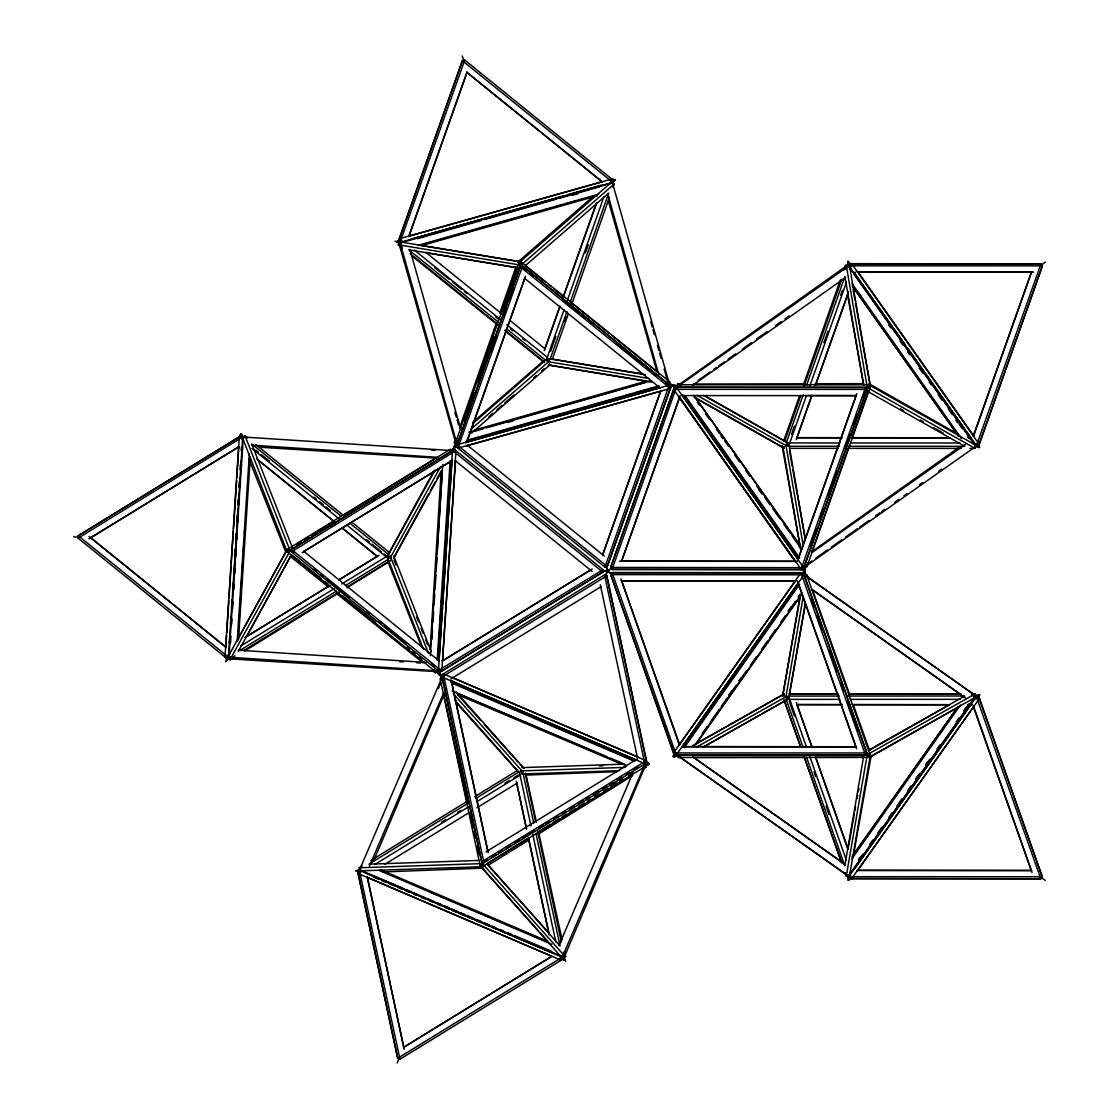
<?xml version="1.0" encoding="UTF-8"?>
<svg xmlns="http://www.w3.org/2000/svg" width="1119" height="1119" viewBox="0 0 1119 1119"><rect width="100%" height="100%" fill="white"/><g stroke="black" fill="none" stroke-linecap="round" stroke-linejoin="round"><path stroke-width="1.5" d="M229.381 643.173L229.801 636.235M230.542 624.094L230.864 618.891M231.507 608.484L231.927 601.546M232.682 589.405L232.99 584.202M233.633 573.795L233.955 568.592M234.696 556.451L235.13 549.513M235.759 539.106L236.081 533.903M236.822 521.762L237.256 514.824M237.899 504.417L238.207 499.214M238.962 487.073L239.284 481.869M240.025 469.728L240.347 464.525M241.2 450.649L241.41 447.18M230.528 643.243L230.948 636.305M231.703 624.164L232.011 618.961M232.654 608.554L233.088 601.616M233.829 589.475L234.151 584.272M234.78 573.865L235.102 568.662M235.843 556.521L236.277 549.583M236.92 539.176L237.228 533.973M237.983 521.832L238.403 514.894M239.046 504.487L239.368 499.284M240.109 487.143L240.431 481.939M241.172 469.798L241.494 464.595M242.236 452.454L242.557 447.25M238.053 637.788L238.487 630.836M238.906 623.884L239.452 615.198M239.984 606.512L240.515 597.812M241.158 587.391L241.578 580.439M242.222 570.005L242.641 563.053M243.396 550.898L243.718 545.68M244.46 533.511L244.781 528.308M246.698 497.018L246.907 493.549M430.158 649.649L441.04 472.386M431.948 639.285L432.48 630.598M433.025 621.912L433.654 611.492M434.088 604.54L434.731 594.105M435.053 588.888L435.906 574.984M436.116 571.515L436.969 557.612M437.179 554.143L442.201 472.456M438.116 656.056L438.76 645.649M439.18 638.711L439.711 630.039M440.354 619.632L440.788 612.694M441.418 602.288L441.851 595.35M442.592 583.209L442.914 578.005M443.656 565.864L443.977 560.661M444.83 546.785L445.04 543.316M445.894 529.441L446.103 525.972M226.514 660.504L226.723 657.273L226.486 660.462L229.689 657.44L226.472 660.504M240.879 437.025L241.075 433.752M439.935 670.98L439.739 674.197L439.921 670.938M454.09 450.733L454.3 447.46L457.433 446.579M243.984 438.019L241.075 435.627L78.302 535.749L78.148 538.183L226.835 658.49L229.787 656.671M241.284 435.823L78.302 535.735L226.793 655.86L226.625 658.294L229.591 656.489M454.51 449.53L291.527 549.443L291.374 551.877L440.061 672.197L602.833 572.089L602.987 569.655L454.3 449.334L291.527 549.443L291.374 551.877L454.146 451.768L454.3 449.334M440.019 669.568L439.851 672.001L602.833 572.089L602.987 569.655L440.019 669.568L291.527 549.443M78.302 535.749L78.148 538.169L240.921 438.061L241.075 435.627M224.989 656.965L228.626 657.399L224.989 656.965L239.284 436.732L242.921 437.151M225.786 647.817L226.584 635.662M226.765 632.892L228.835 600.903M229.017 598.203L231.087 566.158M231.269 563.528L233.339 531.413M233.521 528.839L236.668 480.289M236.836 477.547L238.865 446.271M241.2 437.053L241.424 433.808M226.821 660.518L227.031 657.287M228.43 657.189L242.725 436.956M229.535 643.523L230.248 632.403M230.696 625.451L231.255 616.765M231.787 608.834L232.388 599.392M232.948 590.706L233.521 582.02M234.039 574.159L234.64 564.647M235.158 556.814L235.773 547.261M236.291 539.47L236.892 529.888M237.41 522.125L238.025 512.516M238.529 504.795L239.158 495.144M239.662 487.45L240.277 477.771M240.725 470.819L241.41 460.399M241.858 453.447L242.305 446.495M437.669 670.827L228.961 657.231L243.257 436.997L244.404 437.067M237.186 641.397L249.369 453.754M238.459 639.732L250.292 457.307M430.297 655.72L442.704 464.609M437.193 660.35L450.146 460.916M438.354 660.42L451.293 460.986M438.41 670.868L452.51 450.439L456.146 450.859M439.012 661.525L442.578 606.708M442.732 604.176L452.09 459.979M454.426 450.747L454.65 447.502L451.391 450.551M440.257 670.994L440.047 674.211L437.221 670.799M455.951 450.663L441.851 671.092L438.214 670.673M442.537 660.686L455.531 460.203M677.261 387.398L677.722 384.083L681.205 384.069M848.37 262.042L850.244 264.671L848.412 262.056L847.796 266.406L848.454 262.028M847.405 265.525L848.034 261.091M804.505 571.096L805.12 575.516L805.176 566.718M677.638 388.097L678.114 384.782L868.945 384.838L975.586 445.082L975.111 448.411L969.907 448.411M703.431 395.357L787.664 442.942L787.189 446.271L696.941 395.273M975.111 448.411L868.47 388.167L868.945 384.838M782.796 695.99L800.239 594.735M803.19 596.553L785.706 698.06L788.993 697.403L805.288 602.763M863.476 757.409L844.803 865.798L806.561 757.269M803.498 575.851L806.785 575.194L870.26 755.367L849.573 875.506L846.286 876.163L866.973 756.038L865.826 752.765M782.559 696.046L800.323 596.469M805.372 604.512L789.413 694.004L837.991 693.976M848.468 846.873L854.301 814.17M854.916 810.729L855.531 807.289M857.07 798.686L857.686 795.245M858.301 791.804L858.916 788.363M853.517 854.916L871.281 755.339M457.363 444.215L454.398 442.676L455.545 439.403M459.559 427.92L496.318 322.943M499.773 313.096L515.859 267.175M464.371 420.506L474.176 392.517M477.631 382.628L493.773 336.525M502.431 311.823L517.426 269.008M564.396 321.447L566.116 316.523M398.672 240.977L462.385 60.706L464.735 60.048L613.422 180.369L612.261 183.642M408.939 236.585L467.085 72.064L408.729 236.389M612.946 187.405L614.107 184.131L611.128 182.579L519.006 262.741L455.461 442.956L458.44 444.509M456.44 447.013L520.153 266.742L522.503 266.084L670.98 386.195L607.267 566.466L604.917 567.123L456.23 446.803L520.167 266.742L522.503 266.084L671.19 386.405L607.267 566.466L604.917 567.123L668.63 386.866L670.98 386.195M491.367 351.114L496.556 336.371M503.494 316.719L506.389 308.522M509.271 300.34L513.313 288.87M520.825 267.567L521.986 264.294L614.107 184.131M466.707 442.62L524.853 278.099M544.226 350.723L559.92 306.298M563.417 296.423L596.553 202.651M472.54 423.779L546.604 359.339L563.99 309.991M567.473 300.13L604.008 196.51M550.632 351.254L555.835 336.511M585.377 252.936L588.272 244.739M609.701 184.103L610.862 180.83L615.142 179.627L612.82 183.46M612.051 183.446L613.212 180.159M550.142 359.241L566.969 311.544M569.865 303.319L608.722 193.125L525.566 265.483M552.282 359.423L568.466 313.544M571.935 303.725L609.477 197.238M660.728 390.587L602.582 555.108L660.923 390.783M674.673 387.202L865.602 387.412L867.001 389.412L802.966 569.641L612.051 569.431L610.638 567.445L674.267 387.37L865.602 387.412L867.001 389.412L803.372 569.473L612.037 569.431L610.638 567.445L674.086 388.839M612.037 569.431L675.666 389.356L674.267 387.37M680.086 395.58L621.423 561.57L679.876 397.077M783.776 440.676L799.372 396.378M803.414 384.894L840.355 279.904M843.81 270.071L845.544 265.147L848.831 265.804M784.601 441.432L800.77 395.567M804.239 385.733L841.782 279.232M845.251 269.413L846.398 266.126L849.685 266.798L870.344 386.838L806.813 567.053L803.526 566.396M786.363 442.634L803.176 394.923M806.645 385.062L844.929 276.505L863.56 384.81M848.524 267.105L849.671 263.818L1041.006 263.874L1042.418 265.86L978.789 445.935L975.306 445.935M791.497 434.438L794.392 426.241M823.892 342.764L827.934 331.294M840.663 295.29L842.397 290.38M849.922 269.092L851.083 265.818L849.671 263.818M805.344 539.498L789.063 444.942L806.463 395.594M809.932 385.719L846.468 282.1M796.252 439.669L811.932 395.301L796.84 438.033M848.524 291.765L815.415 385.44L848.272 293.262M854.329 275.33L855.489 272.043M798.141 559.626L856.217 395.273M810.464 546.729L816.814 528.714M820.856 517.244L823.752 509.047M828.368 495.941L837.026 471.365M845.111 448.425L850.314 433.682M853.196 425.486L857.252 414.016M863.015 397.637L867.057 386.167L846.398 266.126M806.813 566.088L807.974 562.801M812.016 551.317L848.37 447.978M851.839 438.13L868.582 390.559M973.558 436.074L1031.62 271.735L973.166 436.228M398.462 240.767L462.385 60.706L464.735 60.048L400.812 240.095L398.462 240.767L401.371 243.159M456.23 446.803L458.58 446.131L522.503 266.084M466.511 442.425L525.426 276.449M544.813 349.072L559.976 306.354M563.486 296.493L596.147 204.469M848.915 266.937L850.076 263.664L1041.006 263.874L1042.404 265.86L978.384 446.103L974.915 446.103M797.176 561.416L856.79 393.636M802.966 569.641L801.568 567.655L865.602 387.412M978.384 446.103L976.971 444.117L1041.006 263.874M481.771 865.169L481.184 866.582L482.96 862.357M564.438 956.717L563.99 957.78L645.579 765.214L645.145 766.277M438.494 688.297L440.536 683.457M373.746 860.623L444.523 693.584M644.376 765.522L644.838 764.473L562.465 956.717L359.577 869.855L360.024 868.792M441.501 678.66L441.949 677.596L359.577 869.855M562.465 956.717L562.913 955.654M645.117 763.787L441.991 677.037L443.6 673.75M358.01 873.519L359.619 870.218L358.01 873.519L561.151 960.256M397.175 1063.05L398.979 1058.826M560.899 960.382L562.507 957.081M644.866 763.913L646.474 760.612M369.41 866.246L443.614 693.081M558.968 945.513L633.172 772.334M238.781 637.704L285.541 552.268M246.068 637.648L291.29 555.066L238.277 651.412M389.496 552.059L433.864 471.001M394.392 556.381L428.633 493.829M430.297 490.779L435.319 481.632M436.983 478.582L441.166 470.945M452.454 451.838L450.328 449.265L287.331 549.345L228.472 655.972L230.612 658.559L235.06 655.832M230.612 658.559L289.457 551.933L287.331 549.345M435.067 470.148L387.873 555.653L390.013 558.241L440.578 466.623M393.608 558.465L442.369 470.12M611.324 182.887L613.59 179.068M399.777 241.97L398.056 244.851L402.127 248.124M454.678 447.544L456.958 443.725L454.664 447.572L457.783 446.635M402.127 247.145L399.413 244.963L401.134 242.082L521.356 262.084L670.141 382.125L668.435 385.006M399.413 244.963L519.636 264.951L521.356 262.084M453.545 447.096L455.839 443.236M802.239 573.767L804.141 571.11L802.267 568.452M977.614 697.515L979.517 694.857L975.153 695.696M673.918 753.129L610.722 574.606L612.121 572.62L803.456 572.662L866.847 752.989L865.435 754.975L674.114 754.933L610.722 574.606L612.135 572.62L803.064 572.83L866.847 752.989L865.435 754.975L676.24 754.765M673.414 752.933L800.952 572.83L804.155 574.648L676.226 754.933L673.792 752.765M679.191 745.142L795.315 581.167M674.114 754.933L675.512 752.947L612.121 572.62M682.017 747.128L798.127 583.167M683.345 746.933L798.658 583.712M685.891 744.135L702.928 720.007M704.928 717.167L751.045 651.859M753.045 649.02L770.082 624.892M772.082 622.052L797.148 586.566M684.268 747.59L799.581 584.37M728.791 695.067L731.798 690.801M738.834 680.842L740.848 678.002M788.07 611.156L791.077 606.89M798.113 596.945L800.127 594.091M702.2 733.491L707.222 726.385M710.229 722.119L719.265 709.32M721.279 706.467L727.294 697.934M729.308 695.095L736.344 685.136M739.351 680.87L746.387 670.91M750.401 665.232L756.43 656.685M761.452 649.579L767.466 641.047M769.48 638.208L775.509 629.661M780.53 622.556L785.552 615.45M788.559 611.184L795.595 601.225M693.556 746.919L802.057 593.336M696.102 744.121L800.547 596.189M852.007 856.594L957.5 707.292M853.293 855.182L957.738 707.264M851.937 858.693L960.438 705.11M858.497 859.896L860.497 857.056M915.65 778.992L918.657 774.74M925.679 764.795L927.679 761.955M963.781 710.873L966.788 706.607M858.763 859.896L862.777 854.217M869.785 844.285L872.792 840.019M877.8 832.928L881.814 827.249M888.836 817.318L891.843 813.051M896.851 805.96L901.858 798.854M907.873 790.336L910.88 786.084M915.888 778.978L919.902 773.299M925.917 764.781L929.931 759.102M936.939 749.17L939.946 744.918M955.99 722.203L958.997 717.936M964.005 710.845L969.012 703.739M678.254 756.108L677.331 755.437L848.398 876.163L975.74 695.92L974.803 695.249M854.692 867.659L969.963 704.41M848.775 876.695L851.979 878.527L848.775 876.695L976.705 696.424M855.196 868.022L970.691 704.928M975.348 696.424L978.817 696.424L1042.209 876.75L1040.81 878.737L849.489 878.695L850.888 876.695L849.741 873.421M851.587 878.695L979.531 698.41M857.378 870.89L974.103 706.061M848.706 875.24L849.867 878.527L1040.81 878.737L1042.209 876.75L978.44 696.591L973.222 696.577M610.722 574.606L801.652 574.816L803.064 572.83M802.659 573.795L804.533 571.138M973.544 698.578L977.027 698.578L978.44 696.591M848.3 880.373L850.188 877.716L848.3 880.331L847.712 875.883M850.58 877.73L848.72 880.345L848.076 875.953M225.59 661.707L228.849 658.643M432.647 670.617L435.361 672.785L437.809 670.491M247.761 438.075L245.061 435.892L242.599 438.172L287.163 551.779L435.878 671.932L438.326 669.638M287.163 551.779L289.625 549.499L245.061 435.892M423.458 649.216L387.72 558.087L390.167 555.807M517.579 262.252L593.881 195.853M472.945 422.199L542.841 361.381M454.398 442.676L457.028 440.382M470.316 429.85L548.268 362.01M488.947 416.744L492.892 413.317M496.836 409.876L502.095 405.302M504.725 403.008L513.943 394.993M533.665 377.83L536.295 375.536M541.568 370.962L544.198 368.669M471.603 433.053L550.562 364.332M869.939 385.607L866.204 388.279M677.96 385.398L677.023 386.069L847.656 265.133L846.719 265.804M678.338 386.111L677.415 386.768L848.51 266.126L975.81 446.411L974.873 447.082M847.587 266.798L848.51 266.126M804.701 566.088L811.834 561.039M805.638 566.396L804.715 567.053L975.81 446.411M783.048 447.53L784.293 446.649M698.2 380.404L710.061 371.998M713.852 369.312L716.706 367.298M718.608 365.955L724.301 361.913M728.077 359.227L732.358 356.206M732.833 355.856L735.687 353.842M742.317 349.142L751.339 342.75M756.542 339.057L766.991 331.658M775.537 325.601L781.23 321.573M785.006 318.887L789.287 315.852M811.848 551.681L958.437 447.796M815.625 558.353L827.514 549.919M831.305 547.233L841.782 539.82M845.572 537.12L849.853 534.085M850.328 533.749L857.462 528.7M859.826 527.021L868.876 520.615M875.52 515.901L879.8 512.866M881.702 511.523L884.556 509.495M894.543 502.417L898.823 499.396M904.04 495.689L906.894 493.661M919.72 484.569L922.574 482.555M938.743 471.085L941.597 469.071M801.26 569.473L673.554 389.356L676.785 387.202M976.677 445.935L848.971 265.818L852.188 263.664M1041.621 264.741L1045.37 262.084M800.854 569.641L804.085 567.487M976.272 446.103L979.489 443.949M692.899 385.174L845.6 277.512M811.401 552.996L965.529 444.327M487.996 862.973L526.531 839.04M538.393 831.669L550.254 824.311M553.206 822.465L559.136 818.786M562.102 816.94L566.55 814.184M569.515 812.338L575.446 808.659M578.411 806.813L584.342 803.134M587.307 801.288L590.272 799.456M594.707 796.686L599.155 793.931M603.603 791.175L608.051 788.405M611.016 786.573L616.947 782.88M619.912 781.048L622.877 779.202M628.808 775.523L631.773 773.677M488.066 865.379L529.399 839.712M538.267 834.214L632.753 775.523M643.089 769.103L646.041 767.27L644.684 764.207M296.731 544.338L301.165 541.596M304.116 539.764L308.564 537.022M311.516 535.19L333.7 521.454M344.051 515.048L435.725 458.3M234.5 657.357L230.066 660.112L227.926 657.538M244.851 650.95L339.491 592.385M346.89 587.797L389.762 561.262M88.905 538.868L238.948 446.593M302.13 552.576L452.174 460.287M245.299 637.48L329.979 585.405L245.131 637.326M377.523 556.171L338.903 579.922L379.005 555.248M443.67 660.322L590.748 569.865M643.943 763.466L645.271 766.529L482.443 866.707L360.472 870.848L359.129 867.784L362.094 865.966M370.976 860.497L467.196 801.302M474.596 796.756L517.524 770.348M467.057 803.848L368.976 864.176L479.016 860.427M475.981 798.351L519.076 771.844M374.767 864.511L468.399 806.911M477.309 801.428L520.405 774.921M359.129 867.784L481.1 863.63L487.017 859.993M491.465 857.252L495.899 854.524M498.864 852.706L501.83 850.888M506.264 848.146L510.712 845.418M515.146 842.691L519.594 839.949M522.545 838.131L534.392 830.844M538.84 828.116L543.274 825.388M546.24 823.556L549.191 821.738M553.639 819.01L558.073 816.283M562.521 813.541L565.487 811.723M569.921 808.995L574.369 806.267M578.803 803.526L583.237 800.798M586.202 798.98L589.167 797.162M593.602 794.42L598.05 791.692M602.484 788.965L606.932 786.223M609.883 784.405L612.848 782.587M617.296 779.859L621.73 777.118M626.178 774.39L629.13 772.572M633.578 769.83L638.012 767.102M90.387 537.959L239.13 446.775M330.944 526.448L335.392 523.72M372.445 500.976L375.411 499.158M303.613 551.667L452.356 460.482M240.599 646.097L334.315 588.538M341.757 583.978L386.391 556.577M226.793 655.86L229.745 654.042M239.76 650.503L336.455 591.126M345.379 585.643L388.517 559.15M243.942 650.363L338.777 592.133M347.673 586.678L390.643 560.283M442.005 661.049L592.231 568.956M441.543 674.981L604.54 574.886L606.778 575.851L646.67 762.808L644.418 761.843L481.688 861.812L441.543 674.981L443.781 675.932L483.926 862.763L646.922 762.682L606.778 575.851L604.54 574.886L644.418 761.843M443.781 675.932L606.778 575.851M450.803 678.939L601.043 586.678M562.214 955.752L562.941 959.151L399.959 1059.231L397.707 1058.28L357.562 871.449L360.78 869.505M357.562 871.449L359.8 872.414L362.766 870.582M441.306 822.367L445.754 819.64M457.601 812.352L460.566 810.534M505.019 783.244L509.467 780.502M513.915 777.775L518.349 775.047M384.67 864.441L469.462 812.38M476.904 807.806L517.076 783.146M485.926 851.895L637.424 758.836M403.441 1047.454L551.961 956.227M404.938 1046.545L550.716 957.025M357.814 871.323L397.707 1058.28L560.451 958.312L562.689 959.277L561.962 955.878M696.256 743.855L783.971 694.046M704.005 746.793L784.363 701.165M869.491 750.22L948.325 705.446M869.883 757.339L957.584 707.53M692.577 745.646L784.209 694.004M696.857 746.946L785.608 696.927M703.347 746.877L787.58 699.389L839.837 699.375M868.484 750.276L964.76 696.004L848.076 696.046M864.917 754.052L868.386 754.038L975.041 693.934L975.516 697.249L868.862 757.367L678.03 757.437L677.554 754.122M562.647 957.836L565.794 956.661L564.675 951.57M645.285 765.914L649.454 764.389M443.292 677.554L440.145 678.701L480.191 865.742L561.109 956.759L564.256 955.612L563.528 952.213M359.968 869.337L355.8 870.89L358.793 872.093M480.191 865.742L483.338 864.595L564.256 955.612M644.656 764.892L648.824 763.368L645.845 762.095M412.128 239.046L564.2 195.685M567.543 194.72L600.959 185.195M417.457 238.725L480.96 220.611M484.303 219.66L556.157 199.168M559.5 198.217L599.616 186.775M421.765 244.963L485.394 226.821M488.737 225.87L493.759 224.429M497.116 223.478L517.202 217.743M520.559 216.792L540.645 211.071M544.002 210.106L552.366 207.728M555.709 206.763L560.745 205.337M567.431 203.42L575.809 201.042M579.152 200.077L584.174 198.65M474.484 430.074L646.936 380.894M474.806 431.179L483.17 428.801M486.527 427.836L645.579 382.474M466.063 441.138L487.8 434.955M491.143 433.99L542.939 419.219M546.282 418.268L554.646 415.89M557.975 414.939L562.997 413.498M569.683 411.596L578.033 409.218M581.376 408.267L586.398 406.826M589.741 405.875L609.785 400.154M613.128 399.203L621.493 396.825M624.822 395.874L629.843 394.434M636.529 392.531L644.88 390.153M648.223 389.202L653.244 387.761M612.051 180.481L615.17 179.6M456.79 443.18L457.111 444.285L400.126 242.963L612.457 182.803L612.778 183.908M572.648 195.279L577.656 193.853M417.793 245.425L598.707 194.174M421.457 245.593L597.35 195.741M468.875 432.284L651.468 380.544M507.718 422.478L512.74 421.052M466.819 440.327L659.105 385.845M665.791 383.957L669.134 383.006L669.442 384.111L612.457 182.803M465.462 441.907L659.413 386.964M612.722 182.369L400.322 242.305L399.161 238.767L611.785 179.054M408.393 236.431L601.756 181.879M399.665 240.543L396.56 241.438L400.462 243.522M410.995 239.284L603.701 184.901M458.091 448.341L456.944 444.802L669.554 385.076M465.518 442.662L659.525 387.915M457.867 448.132L670.491 388.405L669.344 384.866M466.455 445.977L661.469 390.937M612.387 180.551L615.492 179.683M670.155 386.587L673.26 385.719L669.316 383.677M804.001 575.865L807.275 575.208L808.45 578.481M673.344 756.598L677.694 755.703M866.973 756.038L870.26 755.367M849.853 875.52L846.565 876.177L845.404 872.904M975.53 695.78L979.908 694.899M599.378 765.928L602.861 765.788M642.558 767.41L646.041 767.27M526.154 775.089L617.003 771.648M382.558 871.967L483.632 868.134M521.972 767.62L624.766 764.109M625.367 767.368L520.559 770.935L521.902 773.998L619.716 770.669M693.374 384.041L804.589 383.789M815.024 383.761L863.686 383.649M851.083 265.818L1042.404 265.86M857.238 272.043L1033.606 272.085M865.001 388.153L868.47 388.167M675.666 389.356L867.001 389.412M681.821 395.58L856.455 395.622L807.666 395.567M842.006 437.697L796.602 437.683L841.894 437.739M852.482 437.697L948.52 437.711M967.739 437.725L971.222 437.725M787.664 442.942L839.907 442.97M850.356 442.97L960.088 442.998M788.923 446.271L839.432 446.285M848.146 446.285L964.83 446.327L867.071 391.091M789.482 448.341L838.061 448.355M848.468 448.369L961.235 448.397M621.199 561.22L795.819 561.262M795.875 580.873L621.269 580.831L795.511 581.027M961.165 693.934L848.398 693.976L959.612 693.906M971.572 693.934L975.041 693.934M789.189 694.046L837.879 694.004M971.796 693.906L975.264 693.906L975.74 697.221M788.853 696.074L839.362 696.06M850.286 699.361L960.018 699.333M842.034 704.606L796.63 704.592L841.936 704.648M852.51 704.606L948.548 704.634M967.753 704.634L971.25 704.634M681.681 746.723L856.301 746.765L682.044 746.555M675.512 752.947L866.847 752.989M682.058 757.479L678.576 757.479L678.114 754.164M694.228 757.465L805.526 757.381M815.961 757.381L864.665 757.339M857.056 870.47L1031.676 870.512L857.42 870.316M850.888 876.695L1042.209 876.75M857.616 271.889L1031.872 272.071M852.356 437.739L949.933 437.851M973.502 444.103L976.971 444.117M619.436 561.22L795.441 561.416M610.638 567.445L801.568 567.655M852.384 704.662L949.975 704.774M969.152 704.788L972.635 704.788M288.394 550.646L286.87 550.562L291.444 550.828M229.563 658.853L228.416 658.783L437.165 671.666L436.004 671.61M431.5 450.202L434.983 450.425M258.503 447.166L436.676 458.161M399.707 661.721L403.19 661.944M416.534 662.756L420.604 663.021M450.817 450.509L451.964 450.593L243.257 436.997M228.961 657.231L230.122 657.301M251.677 445.18L437.935 457.321M73.63 536.826L78.218 537.12M238.375 650.195L426.367 662.448M422.087 245.62L519.915 261.58M426.283 252.754L517.482 267.637M552.996 359.255L642.474 373.858M548.828 365.046L644.95 380.726M518.894 268.126L408.715 249.789L498.333 322.104M645.355 374.711L548.939 358.667L547.219 361.549L648.81 378.446M548.212 365.004L651.258 382.138M976.383 445.935L979.279 446.509M867.057 386.167L870.344 386.838M673.274 384.74L677.68 385.635M975.195 446.621L979.601 447.53M789.063 444.942L785.776 444.271L803.232 545.708M677.778 386.503L673.428 385.621L675.275 388.265M511.159 708.313L515.957 710.341M543.163 721.853L546.366 723.21M551.163 725.238L573.571 734.721M576.775 736.078L581.572 738.12M584.775 739.463L634.389 760.472M457.783 693.514L606.904 756.64M610.107 757.997L622.933 763.424M457.335 694.577L622.486 764.487M431.948 892.836L436.76 894.878M439.977 896.235L444.775 898.263M447.992 899.62L452.803 901.662M460.818 905.047L465.63 907.089M468.833 908.446L473.645 910.488M476.848 911.845L481.66 913.873M484.863 915.23L489.674 917.272M492.878 918.629L497.689 920.657M500.906 922.014L547.401 941.708M374.012 876.107L378.809 878.135M382.013 879.492L386.81 881.534M390.013 882.877L394.811 884.919M398.014 886.276L402.812 888.304M406.015 889.661L410.813 891.689M414.016 893.046L417.219 894.403M422.017 896.431L425.22 897.788M428.409 899.144L433.221 901.173M436.424 902.529L441.222 904.558M444.425 905.914L449.223 907.943M452.426 909.299L457.223 911.328M460.427 912.684L465.224 914.727M468.427 916.069L473.225 918.112M476.428 919.468L481.226 921.496M484.429 922.853L489.227 924.881M492.43 926.238L495.633 927.595M500.431 929.623L503.634 930.98M508.432 933.008L511.635 934.365M514.838 935.722L551.639 951.304M373.564 877.17L378.362 879.198M381.565 880.555L386.363 882.597M389.566 883.94L394.364 885.982M397.567 887.339L402.364 889.367M405.568 890.724L408.771 892.081M413.568 894.109L416.772 895.466M421.569 897.494L424.772 898.851M429.57 900.879L432.773 902.236M437.571 904.264L440.774 905.621M445.572 907.649L448.775 909.006M451.978 910.362L456.776 912.391M459.979 913.747L464.777 915.79M467.98 917.132L472.777 919.175M475.981 920.531L480.778 922.56M483.981 923.916L488.779 925.945M491.982 927.301L496.78 929.329M499.983 930.686L504.781 932.714M507.984 934.071L511.187 935.428M515.985 937.456L551.191 952.367M439.809 674.365L442.76 675.624M481.688 861.812L483.926 862.763L481.688 861.812L441.795 674.855M397.707 1058.28L399.959 1059.231L359.8 872.414M452.202 677.443L637.858 756.934M443.348 673.876L646.222 760.738M442.914 675.33L439.935 674.044L441.725 678.128M450.845 680.604L635.536 759.675M451.53 681.709L635.242 760.361M451.083 682.772L634.795 761.424M452.076 691.01L626.542 765.704M381.075 869.981L547.527 941.261M379.019 870.358L551.877 944.366M368.221 873.911L553.891 953.402M359.367 870.344L562.256 957.207M561.878 958.563L564.843 959.836M355.954 870.512L358.947 871.799M366.864 877.072L551.555 956.158M395.063 241.158L399.035 243.215M519.006 262.741L521.986 264.294M546.604 359.339L549.569 360.877M694.158 397.427L784.279 448.341M868.904 383.649L958.41 434.368M900.487 408.883L903.523 410.603M920.252 420.087L923.301 421.807M933.945 427.85L943.065 433.011M706.243 396.49L785.342 441.306M677.722 384.083L680.758 385.803M695.472 397.721L783.468 447.586M806.114 575.865L805.162 575.208L975.978 695.892L975.027 695.221M678.813 756.15L677.876 755.493L848.678 876.177L847.74 875.52M611.31 573.781L607.575 571.152L602.917 570.872L607.463 571.18L606.246 566.746M869.673 755.898L870.918 756.78M975.74 695.92L804.673 575.194L805.596 575.851M813.275 590.259L960.018 693.948M811.359 589.251L965.459 698.004M1041.509 877.744L1045.258 880.401M866.134 753.982L869.897 756.64M693.836 757.437L841.992 862.12M692.815 757.045L845.488 864.791M976.327 696.591L979.139 698.578M800.952 572.83L803.764 574.816M611.338 573.739L607.603 571.11L606.302 566.732M868.624 755.703L869.869 756.584M847.461 875.506L848.398 876.163M869.659 755.94L870.904 756.836M291.192 554.478L321.139 578.495M325.209 581.768L327.937 583.95M342.918 595.965L375.578 622.164M406.882 647.272L409.61 649.454M412.324 651.636L415.051 653.818M419.135 657.091L421.863 659.273M290.297 556.437L328.259 586.888M336.385 593.406L423.164 662.994M525.343 265.944L545.666 282.296M548.38 284.464L551.094 286.646M553.793 288.828L564.633 297.556M571.417 302.997L609.351 333.518M612.065 335.7L655.426 370.585M519.636 264.951L526.406 270.42M530.462 273.693L533.162 275.875M562.927 299.878L579.152 312.97M581.852 315.152L585.922 318.425M588.622 320.607L591.322 322.804M617.031 343.533L644.082 365.353M646.782 367.536L649.496 369.718M653.552 372.991L656.252 375.173M414.506 250.208L500.053 319.223M506.851 324.706L547.583 357.576M506.487 328.678L545.862 360.444M410.239 253.691L498.165 324.622M504.921 330.077L544.156 361.731M411.61 255.747L496.976 324.426M505.103 330.972L544.407 362.584M462.385 60.706L610.862 180.83M602.176 181.81L466.665 72.175L601.029 180.9M520.153 266.742L668.63 386.866M524.447 278.211L660.154 388.041M425.793 252.321L501.858 313.88M509.928 320.398L545.219 348.96M400.812 240.095L403.511 242.291M434.606 267.441L449.474 279.484M452.174 281.666L461.629 289.331M464.343 291.513L467.043 293.696M495.423 316.677L498.137 318.859M510.292 328.706L513.006 330.888M522.461 338.553L525.161 340.736M467.28 445.166L604.344 556.087M458.58 446.131L607.267 566.466M454.146 451.768L602.833 572.089M455.013 460.482L592.077 571.389M255.873 444.621L343.743 515.621M351.856 522.167L389.706 552.758M253.09 445.054L341.309 516.335M349.45 522.909L388.811 554.716M240.921 438.061L243.62 440.257M255.789 450.09L258.489 452.286M261.189 454.468L269.301 461.028M313.907 497.13L316.621 499.312M319.321 501.508L323.377 504.781M326.077 506.977L330.133 510.25M366.626 539.792L369.326 541.974M372.04 544.17L381.495 551.821M384.195 554.003L386.908 556.199M251.999 448.439L338.861 518.615M347.002 525.189L387.72 558.087M258.237 460.119L334.133 521.51M342.26 528.084L377.495 556.591L342.204 528.042M256.713 458.86L334.063 521.454M303.641 551.233L439.347 661.049M289.625 549.499L293.668 552.772M313.949 569.151L316.663 571.347M320.705 574.62L323.419 576.803M326.119 578.985L349.1 597.56M366.682 611.757L369.382 613.939M378.837 621.591L381.551 623.773M384.251 625.955L405.875 643.425M431.57 664.182L434.27 666.364M89.058 536.435L225.926 647.174M90.415 537.54L226.122 647.355M457.629 694.675L480.834 720.566M484.317 724.455L517.985 762.011M520.307 764.599L523.79 768.487M456.412 702.858L518.083 771.676M487.087 863.994L548.772 932.798M481.394 867.183L538.267 930.644M540.589 933.232L547.555 940.995M456.006 691.864L524.21 768.571M453.265 693.682L522.797 771.886L533.763 823.094M454.762 700.046L519.65 773.047L530.979 825.962M487.073 863.882L560.087 946.003L535.959 833.347M239.718 434.969L241.62 437.235M436.368 671.61L439.249 675.065M241.019 433.752L243.858 437.221M854.692 275.064L970.313 438.075M899.998 340.931L903.019 345.184M919.105 367.871L923.119 373.536M929.162 382.041L931.162 384.88M938.198 394.797L942.226 400.462M948.255 408.967L952.283 414.645M959.319 424.563L962.326 428.815M967.362 435.906L969.376 438.732M858.287 292.549L861.322 296.815M853.321 287.541L958.088 435.235M695.291 397.413L800.043 545.107M697.375 402.336L699.389 405.176M705.432 413.694L709.46 419.387M716.51 429.318L719.531 433.585M724.566 440.69L728.595 446.369M734.637 454.887L739.673 461.993M745.716 470.512L749.744 476.19M756.794 486.136L759.815 490.388M764.85 497.493L769.886 504.599M772.907 508.851L779.971 518.796M783.999 524.475L790.042 532.994M792.056 535.833L799.106 545.778M684.059 396L754.43 495.213M756.444 498.053L784.601 537.735M786.601 540.575L798.672 557.584M802.673 568.48L804.561 571.138M857.979 271.889L973.67 435.739M851.783 263.832L979.083 444.117M977.684 444.914L979.531 447.53M855.392 274.169L905.509 345.142M907.481 347.967L964.816 429.178M966.648 431.738L970.858 437.725M888.682 325L890.682 327.839M907.719 351.967L909.733 354.807M955.836 420.115L957.836 422.954M852.049 283.611L961.515 438.648M852.132 285.695L958.577 436.466M693.64 395.301L802.099 548.911M720.832 435.795L722.832 438.634M758.99 489.842L761.997 494.108M799.162 546.729L801.162 549.569M685.36 396.042L799.623 557.877M683.429 395.287L798.7 558.535M682.17 394.853L798.071 558.968M676.38 387.37L803.68 567.655M679.988 397.707L795.245 560.955M678.981 397.007L795.469 561.99M848.831 262.07L850.692 264.727M564.004 957.332L565.808 961.417M562.927 956.102L564.717 960.158L562.899 956.102M481.1 863.63L482.443 866.707M394.154 560.241L396.084 565.109M416.632 616.989L418.548 621.856M421.122 628.332L423.038 633.2M425.612 639.69L427.542 644.544M434.088 669.54L435.361 672.785M387.482 560.703L421.583 646.852M248.991 459.14L285.583 551.555M393.762 556.031L431.319 651.79M390.811 557.43L428.465 653.44M251.733 443.963L292.577 548.1M977.027 698.578L1040.81 878.737M973.208 706.439L1032.012 872.512M812.52 589.937L849.755 694.745M853.251 704.578L869.533 750.429M801.652 574.816L865.435 754.975M797.26 581.041L856.636 748.751M797.455 705.893L812.016 747.002M848.104 848.943L815.513 756.864L847.782 849.083M784.307 700.956L800.603 746.807L783.957 699.263M841.334 861.434L804.085 756.626L841.67 863.071M621.507 580.481L679.723 744.918M811.569 598.791L814.464 606.974M817.346 615.17L822.535 629.913M829.459 649.566L836.97 670.854M841.012 682.324L843.894 690.521M847.363 700.34L858.329 731.462M788.993 697.403L806.379 746.737M809.848 756.598L846.356 860.203M786.279 699.711L803.092 747.394M845.125 872.89L846.286 876.163M973.572 706.285L1031.438 870.862M798.784 584.174L856.063 747.1M796.294 702.606L811.918 747.044M789.231 701.291L794.406 716.048M814.003 771.788L815.737 776.698M826.102 806.212L828.983 814.408M848.328 875.408L849.489 878.695M620.919 578.845L679.359 745.072M398.756 242.865L456.048 444.005L455.727 442.9M520.069 262.042L520.503 263.524M549.275 363.661L549.723 365.186M519.174 262.825L518.754 261.356L519.216 262.797M650.726 321.852L652.167 326.902M652.964 329.685L654.391 334.735M657.426 345.393L658.867 350.429M659.664 353.226L661.091 358.262M664.126 368.92L667.805 381.803M608.33 200.833L657.063 371.956M454.873 412.086L456.314 417.121M457.111 419.905L458.538 424.94M400.126 242.963L400.434 244.068M607.561 193.475L658.895 374.809M462.315 55.95L463.574 60.37M520.083 261.986L521.342 266.406M409.89 249.481L460.748 429.15M611.575 178.83L612.513 182.159M525.692 773.173L536.463 822.451M538.687 832.648L562.074 939.68M443.893 695.584L467.28 802.617M469.882 814.52L472.847 828.102M473.589 831.501L475.071 838.299M476.932 846.789L478.414 853.587M600.288 584.803L637.298 757.017M525.301 773.677L535.497 821.29M537.679 831.487L561.346 942.002M559.724 954.913L560.451 958.312M532.812 834.494L555.835 942.03M516.321 781.272L526.503 829.039M528.336 837.571L549.079 934.841M516.684 782.978L526.573 829.011M528.769 839.25L548.925 933.022M451.405 680.52L487.814 851.153M451.167 680.646L488.164 852.86M482.611 861.182L483.338 864.595M367.424 876.988L403.833 1047.622M367.186 877.114L404.197 1049.328M853.126 289.765L854.972 300.046M855.587 303.459L870.316 385.635M847.475 294.395L863.784 385.356M789.496 451.027L792.266 466.469M792.881 469.91L805.19 538.547M782.055 445.6L799.847 544.883M782.866 446.355L800.281 547.527M868.386 754.038L868.862 757.367M787.119 696.074L787.58 699.389M805.176 571.249L805.792 575.642M805.176 565.752L804.561 570.144L805.176 565.766M607.463 571.138L605.659 575.362L607.463 571.18M674.813 753.954L672.939 756.612L674.813 753.94M453.335 448.313L450.104 451.349L453.377 448.285M611.338 568.438L607.575 571.096L611.338 568.438M672.939 385.635L669.819 386.517L672.925 385.663M678.338 755.829L674.002 756.71L678.338 755.829M648.712 763.648L645.733 762.389L648.656 763.662M564.731 960.116L561.752 958.857L564.689 960.13M672.057 384.95L668.113 382.922L672.099 384.978M784.195 695.71L782.936 694.829L784.223 695.71M674.841 388.223L672.967 385.579L674.883 388.237M441.529 678.366L440.327 675.652L441.515 678.338"/></g></svg>
